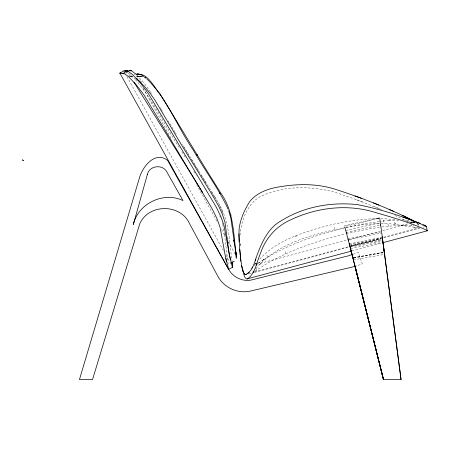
<?xml version="1.0" encoding="UTF-8"?>
<svg xmlns="http://www.w3.org/2000/svg" width="450" height="450" viewBox="0 0 450 450"><rect width="100%" height="100%" fill="white"/><g stroke="black" fill="none" stroke-linecap="round" stroke-linejoin="round"><path stroke-width="0.34" stroke-dasharray="2.25 1.69" d="M254.857 264.173L256.033 262.845M254.312 264.797L255.724 263.199M255.921 268.537C278.139 242.578 313.374 234.343 345.313 227.368M261.236 263.171L258.756 265.613M254.886 264.122L255.178 263.824M259.65 259.172C270.523 247.292 284.923 239.608 299.919 234.186C325.373 225.017 352.271 218.824 379.418 218.627M254.121 265.607L255.24 264.842M258.519 262.991L259.605 262.249L259.335 262.434M262.659 260.291L262.198 260.595C287.044 244.496 315.546 235.17 344.109 228.139M264.521 259.104L263.233 259.965L263.475 259.802M254.874 271.333C282.026 252.551 313.723 241.667 345.583 233.927M258.39 263.031L262.395 260.46M128.7 75.938L130.838 74.751M124.425 72.922L126.377 72.602L129.049 73.738L134.904 79.043M353.149 254.227L358.335 252.444L362.284 263.931L355.798 266.158M256.444 264.358L347.389 239.991M348.041 239.816L379.952 231.266M382.646 230.546L407.767 223.813M412.515 222.542L410.535 223.071L413.859 222.339L416.396 222.857M254.52 271.879L419.293 227.728M248.895 273.921L251.612 273.189M254.267 272.481L419.951 228.083M423.349 227.177L425.407 226.62M351.861 250.999L381.769 242.983M345.994 226.131L379.069 218.486M346.084 227.683L362.154 224.19L378.883 221.552M346.252 233.758L365.456 229.567L381.24 227.019M345.735 230.501L379.665 222.879M346.264 232.464L379.957 225M389.267 220.444L388.924 220.506L395.736 219.943M347.968 238.849L380.88 231.891M349.622 239.636L381.043 233.049M349.307 243.877L381.617 237.308M349.504 244.626L381.037 238.252M349.701 245.362L381.15 239.04M351.18 245.52L381.218 239.507M351.321 246.049L381.977 239.934M350.854 247.005L382.095 240.812M350.544 248.552L381.628 242.46M345.994 227.239L364.748 224.432L379.884 223.447M353.644 257.614L383.625 252.169M353.683 257.754L383.647 252.321M353.762 258.075L383.692 252.664M353.531 259.892L383.929 254.475M381.887 226.929C392.49 226.192 403.369 223.678 413.949 225.911M389.143 220.455L379.524 221.484M412.897 222.396L414.225 222.502L411.109 222.266L416.407 222.862M130.967 76.629L132.666 76.539M142.127 76.191L136.665 76.421L136.001 75.521M129.724 76.714L133.178 76.579M143.196 76.202L136.665 76.421L138.026 78.879M129.172 76.781L133.088 76.77M413.843 222.339L415.181 222.452M130.793 76.725L132.412 76.68M122.681 73.013L127.536 72.889L125.589 72.877M379.299 218.627L377.707 218.632L378.968 218.627M381.139 223.453L391.832 223.931L418.32 227.773M380.852 218.621L388.153 218.998L399.628 220.635M402.643 219.819L410.726 220.866M409.781 222.058L409.303 222.002L412.419 222.368M413.696 227.256L416.492 227.616M406.946 221.664L409.444 222.013M405.99 226.069L400.86 225.253M411.306 221.012L413.077 221.439M381.707 209.7L356.001 199.547L335.312 192.358C310.674 185.67 282.291 185.394 259.161 197.207C246.358 205.476 240.936 221.867 239.917 236.43M362.396 201.943L356.001 199.547M379.299 208.693L374.372 206.657M134.1 74.379L135.124 74.824M422.145 224.989L423.821 225.731M394.897 215.454L408.926 222.21M416.436 222.874L417.471 223.566L418.714 225.546L417.465 223.56M138.814 79.554L139.832 80.466M140.287 80.933L141.66 82.316M136.873 74.936L144.546 83.694L149.912 91.063M135.382 79.532C153.45 100.457 164.993 125.989 180.129 148.956M417.583 223.341L418.838 225.338M150.278 91.581L151.723 93.78M214.684 196.594L195.21 165.206M211.421 191.79L213.964 195.868M204.896 181.294L206.708 184.213M201.279 175.455L204.536 180.714M198.748 171.36L191.16 159.058M193.843 171.276L196.346 175.326M194.861 164.632L182.194 143.966M186.114 150.84L188.994 155.537M183.864 147.167L185.788 150.317M181.89 151.83L185.057 156.999M175.539 133.02L176.237 134.173M215.038 197.162L218.098 202.365M214.324 196.447L216.951 200.891M175.191 132.441L168.204 120.887M161.241 109.305L163.328 112.781M160.194 107.567L160.892 108.726M143.139 88.104L171.771 139.759M196.656 184.646L217.108 221.541M221.535 229.534L224.944 235.688M228.352 241.836L235.17 254.132M124.492 72.141L125.207 73.429M126.872 76.433L223.419 250.599M226.018 255.291L230.692 263.728M218.385 202.899C229.309 220.41 229.208 241.464 232.048 261.231M218.857 204.441L219.628 205.971M383.704 221.372L383.186 220.348L384.266 223.47M219.887 206.482L220.787 208.384M221.085 209.014L221.906 210.887M222.182 211.511L222.919 213.339M219.752 215.769L220.528 217.693M222.384 223.161L222.683 224.213M344.582 226.209L344.464 225.765L379.659 217.727M411.159 223.791L411.593 225.411M394.391 222.204L394.959 224.325M387.934 224.094L388.513 226.249M334.451 227.385L335.008 229.477M285.339 251.584L285.919 253.738M266.934 255.15L267.502 257.265M255.831 268.178L256.41 270.349M240.3 245.779L240.244 244.513L240.39 247.123M252.675 270.253L252.619 270.051M222.829 224.741L224.415 233.888M224.499 234.456L228.42 266.332M227.812 237.538L228.021 239.299M228.352 242.139L228.532 243.754M240.199 243.354L240.261 244.648M263.88 259.841L263.565 260.004L263.88 259.841M294.761 236.447L296.449 235.997L294.761 236.447M363.291 220.477L363.291 220.477M395.578 223.324L395.769 224.016L395.578 223.324M138.983 76.376L136.665 76.421L141.862 76.326L138.983 76.376M410.985 222.452L410.603 222.384L410.985 222.452"/><path stroke-width="0.67" d="M382.416 242.814L427.258 230.799L426.336 226.282C404.246 216.714 380.863 209.166 357.176 204.587C331.138 201.859 303.812 206.679 281.447 220.663C269.257 227.177 262.986 239.844 258.199 252.157C254.891 259.774 253.671 271.012 245.379 274.669C241.588 271.507 242.078 265.545 240.924 261.152C239.788 250.622 238.68 239.996 239.079 229.399C240.188 219.454 244.361 210.06 249.66 201.667C256.759 192.701 268.222 188.618 279.169 186.874C297.428 183.735 316.558 183.516 334.401 188.977C362.048 197.904 389.256 208.412 415.136 221.664L402.244 215.263M236.239 258.649L235.879 252.197L236.177 254.678M247.348 279.006C255.718 273.24 256.584 261.765 260.584 253.125C265.618 238.089 276.559 225.81 291.246 219.6C315.861 207.939 344.863 204.176 371.329 211.297C390.302 216.833 409.674 222.081 427.5 230.642M256.32 265.095L256.978 263.267M255.184 260.848L255.847 259.037M253.029 272.593L253.688 271.316M251.871 268.284L252.534 267.019M247.787 273.713L249.221 272.256M351.849 254.672L348.609 255.786L250.487 280.198C241.875 281.486 232.824 276.986 228.651 269.347L119.869 73.097L123.812 70.914L131.428 70.734L136.451 74.548M230.985 262.997L234.203 261.214M355.151 266.377L251.269 290.869C238.421 294.277 223.909 287.871 217.766 276.086L189.551 223.667C180.557 203.563 148.798 203.563 139.804 223.667L92.543 379.558L79.448 379.558L139.275 178.419C142.217 166.995 154.941 150.576 167.563 160.363L228.667 269.376L232.611 267.188L232.172 262.406M137.402 74.081C148.146 73.339 153.641 86.867 159.834 93.611C180.338 126.788 200.16 160.397 220.995 193.371C233.539 210.876 233.353 232.892 236.019 253.322M426.06 226.446L426.336 226.282L425.767 226.389M351.219 251.173L246.544 279.023C243.945 277.318 243.827 273.651 243.011 270.951M246.504 274.528L245.379 274.669L244.333 273.876M125.921 70.852L127.761 70.774M136.817 74.036L138.499 73.963M125.235 70.858L126.343 70.824M119.869 73.097L120.926 73.063M119.903 73.159L124.684 73.867L128.632 76.686L136.395 84.988L144.084 95.096L212.254 208.941L217.119 218.919L220.151 227.599L225.399 256.551L228.448 268.982M136.648 74.132L139.995 74.362L142.678 75.617M142.706 76.185L143.854 76.179M349.189 243.422L383.468 379.558L401.057 379.558L382.961 242.089M124.071 73.721L122.422 73.609M123.846 70.976L128.599 71.696L132.536 74.526L140.276 82.839L147.949 92.953L216.09 206.814L220.956 216.793L223.999 225.461L229.32 254.379L231.632 264.555L232.611 267.188M127.986 71.544L126.354 71.432M146.897 78.986C167.445 98.994 177.283 126.951 193.359 150.238C204.57 170.038 218.509 188.359 228.066 209.07M426.938 230.743L427.23 230.805M409.798 219.476L402.716 217.029M420.238 223.363L415.642 221.597M361.418 198.298L355.044 195.964M425.593 225.726L423.557 224.747M378.917 205.132L373.365 202.894M393.829 211.466L389.16 209.43M22.601 159.969L23.411 160.678L22.5 159.879M135.956 78.323L139.972 81.754L144.922 86.946L150.114 93.229L154.8 99.922L182.475 146.531L211.05 192.853L218.7 206.235L222.238 213.829L224.961 222.159L229.567 256.871M144.624 77.04L145.643 77.895M144.877 77.237L146.154 78.345M230.861 215.004L230.687 214.74L230.929 215.297M133.993 82.215L202.624 192.437M219.302 192.42L220.106 193.804M232.088 266.062L232.459 266.918M228.144 268.251L228.516 269.106M228.69 210.656L230.917 218.402L236.261 256.404M243.366 272.115L241.656 265.742M346.371 232.858L344.79 226.974M346.264 232.464L350.449 248.192M348.103 239.355L348.508 240.874M350.702 249.148L352.147 254.627M352.198 254.835L352.614 256.399M350.269 247.5L350.814 249.576M352.738 256.871L353.087 258.199M353.177 258.553L353.475 259.695M352.682 256.657L353.002 257.878M352.294 255.218L383.468 379.558L354.954 266.203M351.028 250.588L352.058 254.661M355.033 265.854L383.468 379.558M229.691 256.174L230.439 259.599M225.771 258.351L226.507 261.776M236.346 257.243L236.216 256.134M242.567 268.605L242.781 269.944M234 241.042L233.854 240.024L234.394 243.782M379.749 218.385L380.689 225.276M384.081 250.357L384.789 255.628M380.632 224.854L384.311 252.045M382.236 236.678L401.057 379.558M232.352 264.156L232.11 261.827M240.924 261.152L239.732 249.238M238.933 233.854L239.276 241.965M228.656 269.027L228.667 269.376M147.409 174.324L133.324 224.499C138.122 203.484 163.547 191.233 182.97 200.571L167.029 172.243C163.08 163.924 149.518 165.364 147.409 174.324M130.275 70.442L129.493 70.712L131.428 70.734L130.275 70.442M197.286 155.329L196.796 154.569L197.286 155.329"/></g></svg>
